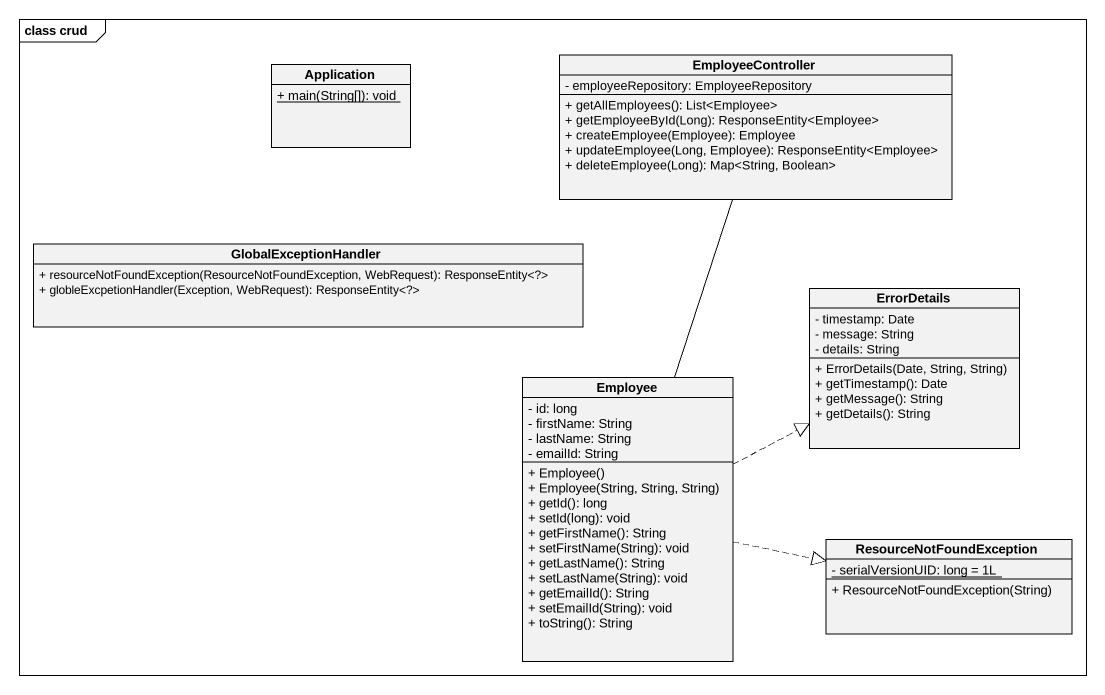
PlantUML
@startuml
mainframe class crud
hide circle
hide empty members
skinparam classAttributeIconSize 0
class EmployeeController {
  - employeeRepository: EmployeeRepository
  + getAllEmployees(): List<Employee>
  + getEmployeeById(Long): ResponseEntity<Employee>
  + createEmployee(Employee): Employee
  + updateEmployee(Long, Employee): ResponseEntity<Employee>
  + deleteEmployee(Long): Map<String, Boolean>
}
class Application {
  {static} + main(String[]): void
}
class GlobalExceptionHandler {
  + resourceNotFoundException(ResourceNotFoundException, WebRequest): ResponseEntity<?>
  + globleExcpetionHandler(Exception, WebRequest): ResponseEntity<?>
}
class ErrorDetails {
  - timestamp: Date
  - message: String
  - details: String
  + ErrorDetails(Date, String, String)
  + getTimestamp(): Date
  + getMessage(): String
  + getDetails(): String
}
class Employee {
  - id: long
  - firstName: String
  - lastName: String
  - emailId: String
  + Employee()
  + Employee(String, String, String)
  + getId(): long
  + setId(long): void
  + getFirstName(): String
  + setFirstName(String): void
  + getLastName(): String
  + setLastName(String): void
  + getEmailId(): String
  + setEmailId(String): void
  + toString(): String
}
class ResourceNotFoundException {
  {static} - serialVersionUID: long = 1L
  + ResourceNotFoundException(String)
}
EmployeeController -- Employee
Employee .right.|> ErrorDetails
Employee .right.|> ResourceNotFoundException
@enduml
